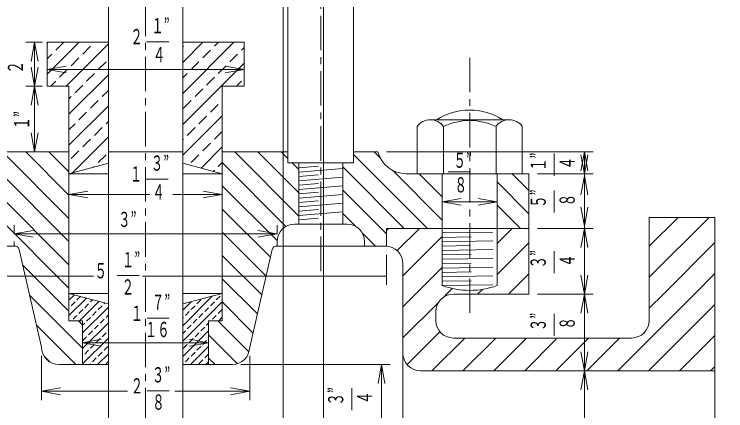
# Model space of a CAD drawing. Units: millimetres, scale not verified. Extents: x -820 to 820, y -580 to 580.
# Drawn here: x -511.7 to -305.4, y 131.4 to 246.4 of the extents above; entities that cross this region are included whole.
import ezdxf
from ezdxf.enums import TextEntityAlignment as Align

# ---------------------------------------------------------------- set-up
doc = ezdxf.new("R2010")
doc.units = ezdxf.units.MM
doc.header["$LTSCALE"] = 2
doc.linetypes.add('CHAIN1', pattern=[8, 5, -1, 1, -1])
for name, color, linetype, lineweight in [('0-0_0', 3, 'Continuous', 18), ('0-1_芯', 4, 'CHAIN1', 18), ('0-2_寸法', 2, 'Continuous', 18)]:
    doc.layers.add(name, color=color, linetype=linetype, lineweight=lineweight)
doc.styles.add('ＭＳ ゴシック', font='')
doc.styles.get('ＭＳ ゴシック').set_extended_font_data('MS Gothic')

msp = doc.modelspace()

# ---------------------------------------------------------------- linework, layer by layer
at = {"layer": '0-0_0'}
for p, q in [((-432.327, 203.297), (-432.327, 279.497)), ((-413.277, 203.297), (-413.277, 279.497)), ((-484.397, 125.739), (-484.397, 252.739)), ((-462.807, 125.739), (-462.807, 252.739)), ((-502.177, 225.522), (-502.177, 238.222)), ((-484.397, 238.222), (-502.177, 238.222)), ((-502.177, 237.938), (-501.893, 238.222)), ((-502.177, 228.957), (-492.912, 238.222)), ((-499.684, 235.941), (-497.439, 238.186)), ((-496.632, 225.522), (-484.397, 237.757)), ((-488.459, 238.186), (-488.422, 238.222)), ((-462.807, 238.222), (-445.027, 238.222)), ((-462.807, 232.406), (-456.991, 238.222)), ((-462.807, 223.426), (-448.011, 238.222)), ((-461.518, 238.186), (-461.481, 238.222)), ((-453.66, 237.063), (-452.501, 238.222)), ((-445.027, 225.522), (-445.027, 238.222)), ((-491.826, 234.818), (-489.581, 237.063)), ((-462.807, 236.897), (-462.64, 237.063)), ((-457.028, 233.696), (-454.783, 235.941)), ((-445.802, 235.941), (-445.027, 236.716)), ((-502.177, 233.448), (-500.806, 234.818)), ((-495.194, 231.451), (-492.949, 233.696)), ((-449.17, 232.573), (-446.925, 234.818)), ((-487.336, 230.328), (-485.091, 232.573)), ((-462.807, 214.446), (-445.027, 232.226)), ((-460.395, 230.328), (-458.15, 232.573)), ((-452.538, 229.206), (-450.293, 231.451)), ((-498.561, 228.083), (-496.316, 230.328)), ((-490.704, 226.961), (-488.459, 229.206)), ((-462.807, 227.916), (-461.518, 229.206)), ((-501.122, 225.522), (-499.684, 226.961)), ((-495.827, 217.347), (-484.397, 228.777)), ((-455.905, 225.838), (-453.66, 228.083)), ((-447.241, 225.522), (-445.802, 226.961)), ((-495.827, 225.522), (-502.177, 225.522)), ((-495.827, 157.489), (-495.827, 225.522)), ((-494.071, 223.593), (-491.826, 225.838)), ((-451.377, 225.522), (-445.027, 225.522)), ((-451.377, 157.489), (-451.377, 225.522)), ((-486.214, 222.471), (-484.397, 224.287)), ((-459.273, 222.471), (-457.028, 224.716)), ((-495.827, 221.837), (-495.194, 222.471)), ((-489.581, 219.103), (-487.336, 221.348)), ((-462.64, 219.103), (-460.395, 221.348)), ((-451.415, 221.348), (-451.377, 221.386)), ((-495.827, 208.367), (-484.397, 219.797)), ((-454.783, 217.98), (-452.538, 220.225)), ((-492.949, 215.735), (-490.704, 217.98)), ((-462.807, 205.466), (-451.377, 216.896)), ((-458.15, 214.613), (-455.905, 216.858)), ((-495.827, 212.857), (-494.071, 214.613)), ((-485.091, 214.613), (-484.397, 215.307)), ((-391.052, 215.795), (-368.192, 215.795)), ((-488.459, 211.245), (-486.214, 213.49)), ((-461.518, 211.245), (-459.273, 213.49)), ((-387.242, 213.838), (-387.242, 200.122)), ((-372.002, 213.838), (-372.002, 200.122)), ((-494.822, 200.392), (-484.397, 210.816)), ((-453.66, 210.123), (-451.415, 212.368)), ((-491.826, 207.878), (-489.581, 210.123)), ((-462.807, 209.956), (-462.64, 210.123)), ((-457.028, 206.755), (-454.783, 209)), ((-495.827, 206.472), (-514.877, 206.472)), ((-508.381, 206.472), (-495.827, 193.918)), ((-495.827, 200.653), (-501.646, 206.472)), ((-495.194, 204.51), (-492.949, 206.755)), ((-462.807, 206.472), (-484.397, 206.472)), ((-457.523, 201.769), (-451.377, 207.915)), ((-432.327, 206.472), (-451.377, 206.472)), ((-429.152, 187.86), (-447.765, 206.472)), ((-429.152, 194.595), (-441.03, 206.472)), ((-432.327, 204.505), (-434.294, 206.472)), ((-406.292, 206.472), (-413.277, 206.472)), ((-413.277, 206.472), (-406.292, 206.472)), ((-405.583, 204.702), (-407.354, 206.472)), ((-495.827, 187.183), (-514.877, 206.233)), ((-487.336, 203.387), (-485.091, 205.633)), ((-460.395, 203.387), (-458.15, 205.633)), ((-391.864, 184.247), (-413.277, 205.661)), ((-495.827, 180.448), (-518.052, 202.673)), ((-495.827, 200.122), (-484.397, 203.185)), ((-488.688, 202.035), (-488.459, 202.265)), ((-451.377, 200.122), (-462.807, 203.185)), ((-452.538, 202.265), (-451.377, 203.425)), ((-432.9, 184.872), (-451.377, 203.35)), ((-432.327, 203.297), (-413.277, 203.297)), ((-429.152, 201.33), (-431.119, 203.297)), ((-429.152, 185.517), (-429.152, 203.297)), ((-429.152, 201.824), (-423.467, 202.321)), ((-416.452, 185.517), (-416.452, 203.297)), ((-453.982, 200.82), (-453.66, 201.142)), ((-429.152, 200.568), (-416.452, 201.679)), ((-398.599, 184.247), (-416.452, 202.101)), ((-387.572, 186.691), (-402.027, 201.146)), ((-484.397, 200.122), (-495.827, 200.122)), ((-462.807, 200.122), (-451.377, 200.122)), ((-429.152, 199.313), (-423.467, 199.81)), ((-429.152, 198.057), (-416.452, 199.168)), ((-394.862, 200.122), (-398.072, 200.122)), ((-386.538, 200.122), (-394.862, 200.122)), ((-387.572, 193.426), (-394.268, 200.122)), ((-387.572, 200.122), (-387.572, 167.705)), ((-362.477, 200.122), (-378.31, 200.122)), ((-371.672, 200.122), (-371.672, 167.705)), ((-362.477, 195.272), (-367.328, 200.122)), ((-362.477, 184.247), (-362.477, 200.122)), ((-435.494, 180.731), (-451.377, 196.615)), ((-429.152, 196.802), (-423.467, 197.299)), ((-429.152, 195.546), (-416.452, 196.657)), ((-362.477, 188.537), (-371.672, 197.732)), ((-495.827, 173.713), (-518.052, 195.938)), ((-429.152, 194.291), (-423.467, 194.788)), ((-429.152, 193.035), (-416.452, 194.146)), ((-403.752, 182.665), (-416.452, 195.365)), ((-429.152, 191.78), (-423.467, 192.277)), ((-437.414, 175.916), (-451.377, 189.879)), ((-429.152, 190.524), (-416.452, 191.636)), ((-364.923, 184.247), (-371.672, 190.996)), ((-495.827, 166.977), (-518.052, 189.202)), ((-429.152, 189.269), (-423.467, 189.766)), ((-429.152, 188.013), (-416.452, 189.125)), ((-412.681, 184.859), (-416.452, 188.63)), ((-429.152, 186.758), (-423.467, 187.255)), ((-308.502, 187.422), (-327.552, 187.422)), ((-327.552, 157.577), (-327.552, 187.422)), ((-327.552, 179.076), (-319.206, 187.422)), ((-327.552, 170.096), (-310.226, 187.422)), ((-308.502, 47.722), (-308.502, 187.422)), ((-415.182, 185.517), (-430.422, 185.517)), ((-403.752, 179.158), (-403.752, 184.247)), ((-403.752, 183.698), (-403.203, 184.247)), ((-400.632, 177.839), (-394.223, 184.247)), ((-387.572, 184.217), (-379.216, 184.363)), ((-371.658, 184.247), (-371.672, 184.261)), ((-371.672, 179.857), (-367.282, 184.247)), ((-438.677, 170.444), (-451.377, 183.144)), ((-406.989, 179.167), (-410.761, 182.939)), ((-398.977, 170.513), (-387.572, 181.918)), ((-387.572, 182.947), (-372.942, 183.202)), ((-387.572, 181.677), (-379.216, 181.822)), ((-387.572, 180.406), (-372.942, 180.662)), ((-371.672, 170.877), (-362.477, 180.072)), ((-323.47, 165.197), (-308.502, 180.165)), ((-543.147, 179.167), (-511.552, 179.167)), ((-503.777, 149.869), (-510.314, 178.183)), ((-443.427, 149.869), (-436.89, 178.183)), ((-435.653, 179.167), (-404.057, 179.167)), ((-387.705, 179.134), (-379.349, 179.28)), ((-387.705, 177.864), (-372.942, 178.121)), ((-439.94, 164.972), (-451.377, 176.409)), ((-387.572, 176.596), (-379.216, 176.742)), ((-387.572, 175.326), (-372.942, 175.581)), ((-495.827, 160.242), (-509.277, 173.692)), ((-398.977, 87.092), (-398.977, 174.087)), ((-387.572, 174.055), (-379.216, 174.201)), ((-387.572, 172.785), (-372.942, 173.041)), ((-387.572, 171.515), (-379.216, 171.661)), ((-441.204, 159.5), (-451.377, 169.674)), ((-387.572, 170.245), (-372.942, 170.5)), ((-368.372, 165.197), (-362.477, 171.092)), ((-387.572, 168.975), (-379.216, 169.121)), ((-387.572, 167.705), (-372.942, 167.96)), ((-495.827, 165.439), (-484.397, 165.439)), ((-495.827, 165.439), (-484.397, 162.377)), ((-451.377, 165.439), (-462.807, 165.439)), ((-451.377, 165.439), (-462.807, 162.377)), ((-451.415, 165.221), (-451.377, 165.259)), ((-377.352, 165.197), (-375.948, 166.602)), ((-327.552, 161.115), (-323.47, 165.197)), ((-491.865, 149.545), (-507.256, 164.936)), ((-495.827, 163.465), (-494.27, 165.022)), ((-495.827, 158.975), (-490.729, 164.073)), ((-493.51, 163.538), (-492.5, 164.548)), ((-492.823, 157.489), (-487.188, 163.125)), ((-489.581, 162.976), (-488.958, 163.599)), ((-462.807, 156.074), (-454.198, 164.684)), ((-462.807, 160.564), (-460.331, 163.04)), ((-462.807, 151.584), (-451.377, 163.014)), ((-458.712, 162.415), (-457.589, 163.538)), ((-453.099, 163.538), (-451.976, 164.66)), ((-495.827, 161.22), (-495.755, 161.293)), ((-495.194, 161.854), (-494.071, 162.976)), ((-491.865, 153.957), (-484.397, 161.425)), ((-491.265, 161.293), (-490.142, 162.415)), ((-487.336, 160.731), (-486.214, 161.854)), ((-485.652, 162.415), (-485.417, 162.65)), ((-460.395, 160.731), (-459.273, 161.854)), ((-456.466, 160.17), (-455.344, 161.293)), ((-454.783, 161.854), (-453.66, 162.976)), ((-442.467, 154.028), (-451.377, 162.939)), ((-398.977, 152.552), (-388.608, 162.922)), ((-327.735, 142.972), (-308.502, 162.205)), ((-494.633, 157.925), (-493.51, 159.047)), ((-492.949, 159.609), (-491.826, 160.731)), ((-489.02, 159.047), (-487.897, 160.17)), ((-485.091, 158.486), (-484.397, 159.18)), ((-462.079, 159.047), (-460.957, 160.17)), ((-458.15, 158.486), (-457.028, 159.609)), ((-454.221, 157.925), (-453.099, 159.047)), ((-452.538, 159.609), (-451.415, 160.731)), ((-389.452, 157.577), (-389.452, 160.117)), ((-495.827, 157.489), (-491.865, 157.489)), ((-491.865, 156.28), (-493.074, 157.489)), ((-491.865, 144.789), (-491.865, 157.489)), ((-491.865, 149.467), (-484.397, 156.935)), ((-490.704, 157.364), (-489.581, 158.486)), ((-486.775, 156.802), (-485.652, 157.925)), ((-462.807, 158.319), (-462.64, 158.486)), ((-459.834, 156.802), (-458.712, 157.925)), ((-451.377, 157.489), (-455.34, 157.489)), ((-455.34, 144.789), (-455.34, 157.489)), ((-443.628, 148.454), (-452.663, 157.489)), ((-452.412, 157.489), (-451.377, 158.524)), ((-493.845, 144.789), (-505.234, 156.179)), ((-491.865, 156.202), (-491.265, 156.802)), ((-488.459, 155.119), (-487.336, 156.241)), ((-461.518, 155.119), (-460.395, 156.241)), ((-457.589, 154.557), (-456.466, 155.68)), ((-455.905, 156.241), (-455.34, 156.807)), ((-491.826, 151.751), (-490.704, 152.874)), ((-490.142, 153.435), (-489.02, 154.557)), ((-486.214, 152.874), (-485.091, 153.996)), ((-484.53, 154.557), (-484.397, 154.69)), ((-462.807, 147.094), (-455.34, 154.562)), ((-462.807, 153.829), (-462.079, 154.557)), ((-459.273, 152.874), (-458.15, 153.996)), ((-446.945, 145.036), (-455.34, 153.431)), ((-397.777, 144.773), (-388.252, 154.298)), ((-318.755, 142.972), (-308.502, 153.225)), ((-491.865, 144.977), (-484.397, 152.445)), ((-489.581, 149.506), (-488.459, 150.628)), ((-487.897, 151.19), (-486.775, 152.312)), ((-462.64, 149.506), (-461.518, 150.628)), ((-460.957, 151.19), (-459.834, 152.312)), ((-457.028, 150.628), (-455.905, 151.751)), ((-455.344, 152.312), (-455.34, 152.316)), ((-390.597, 142.972), (-381.072, 152.497)), ((-384.372, 152.497), (-332.632, 152.497)), ((-381.616, 142.972), (-372.091, 152.497)), ((-372.636, 142.972), (-363.111, 152.497)), ((-363.656, 142.972), (-354.511, 152.117)), ((-354.676, 142.972), (-345.151, 152.497)), ((-345.695, 142.972), (-336.17, 152.497)), ((-491.265, 147.822), (-490.142, 148.945)), ((-485.652, 148.945), (-484.53, 150.067)), ((-460.622, 144.789), (-455.34, 150.071)), ((-458.712, 148.945), (-457.589, 150.067)), ((-501.293, 145.502), (-503.064, 147.274)), ((-491.865, 147.222), (-491.826, 147.261)), ((-489.02, 145.577), (-487.897, 146.7)), ((-487.563, 144.789), (-484.397, 147.955)), ((-487.336, 147.261), (-486.214, 148.383)), ((-462.079, 145.577), (-460.957, 146.7)), ((-460.395, 147.261), (-459.273, 148.383)), ((-456.466, 146.7), (-455.344, 147.822)), ((-453.434, 144.789), (-455.34, 146.695)), ((-484.397, 144.789), (-498.697, 144.789)), ((-489.808, 144.789), (-489.581, 145.016)), ((-485.091, 145.016), (-484.397, 145.71)), ((-462.807, 144.849), (-462.64, 145.016)), ((-448.507, 144.789), (-462.807, 144.789)), ((-458.15, 145.016), (-457.028, 146.138)), ((-456.132, 144.789), (-455.34, 145.581)), ((-393.897, 142.972), (-308.502, 142.972)), ((-309.774, 142.972), (-308.502, 144.244))]:
    msp.add_line(p, q, dxfattribs=at)
for points in [[(-364.382, 213.838), (-364.382, 200.122), (-394.862, 200.122), (-394.862, 213.838)], [(-384.372, 165.197), (-362.477, 165.197), (-362.477, 184.247), (-403.752, 184.247)], [(-511.702, 180.437), (-511.702, 179.167), (-537.102, 179.167), (-537.102, 180.437)], [(-435.502, 180.437), (-435.502, 179.167), (-410.102, 179.167), (-410.102, 180.437)], [(-398.977, 161.533), (-395.312, 165.197), (-387.572, 172.937)], [(-336.715, 142.972), (-314.49, 165.197), (-308.502, 171.185)], [(-387.176, 164.353), (-386.332, 165.197), (-384.668, 166.862)]]:
    msp.add_lwpolyline(points, dxfattribs=at)
for radius in [63.5, 58.674]:
    msp.add_circle((-251.449, 293.95), radius, dxfattribs=at)
for centre, radius, start, end in [((-379.622, 200.667), 17.92, 57.58556, 122.41444), ((-391.052, 211.108), 4.688, 35.63076, 144.36924), ((-379.622, 197.619), 17.92, 64.83494, 115.16506), ((-368.192, 211.108), 4.688, 35.63076, 144.36924), ((-397.939, 208.79), 8.669, 195.50817, 269.12086), ((-430.422, 180.437), 5.08, 90, 180), ((-415.182, 180.437), 5.08, 0, 90), ((-511.552, 177.897), 1.27, 13, 90), ((-435.653, 177.897), 1.27, 90, 167), ((-404.057, 174.087), 5.08, 0, 90), ((-379.622, 189.686), 23.375, 250.11625, 289.88375), ((-384.372, 160.117), 5.08, 90, 180), ((-384.372, 157.577), 5.08, 180, 270), ((-332.632, 157.577), 5.08, 270, 0), ((-498.697, 149.869), 5.08, 180, 270), ((-448.507, 149.869), 5.08, 270, 0), ((-393.897, 148.052), 5.08, 180, 270)]:
    msp.add_arc(centre, radius, start, end, dxfattribs=at)
at = {"layer": '0-1_芯'}
for p, q in [((-473.602, -239.96), (-473.602, 442.946)), ((-422.802, 171.904), (-422.802, 325.599)), ((-379.622, 233.763), (-379.622, 158.88))]:
    msp.add_line(p, q, dxfattribs=at)
at = {"layer": '0-2_寸法'}
for p, q in [((-422.049, -16.457), (-422.049, 415.934)), ((-433.687, 252.739), (-433.687, 133.359)), ((-503.501, 238.222), (-508.319, 238.222)), ((-505.779, 238.222), (-506.751, 232.707)), ((-505.779, 238.222), (-505.779, 225.522)), ((-505.779, 238.222), (-504.806, 232.707)), ((-473.321, 238.403), (-466.909, 238.403)), ((-502.177, 230.331), (-496.662, 231.303)), ((-445.027, 230.331), (-450.542, 231.303)), ((-505.779, 225.522), (-506.751, 231.037)), ((-505.779, 225.522), (-504.806, 231.037)), ((-502.177, 230.331), (-445.027, 230.331)), ((-502.177, 230.331), (-496.662, 229.359)), ((-445.027, 230.331), (-450.542, 229.359)), ((-504.717, 225.522), (-508.319, 225.522)), ((-503.501, 225.522), (-508.319, 225.522)), ((-505.779, 225.522), (-506.751, 220.007)), ((-505.779, 206.472), (-505.779, 225.522)), ((-505.779, 225.522), (-504.806, 220.007)), ((-505.779, 217.902), (-505.779, 210.282)), ((-505.779, 206.472), (-506.751, 211.987)), ((-505.779, 206.472), (-504.806, 211.987)), ((-502.101, 206.472), (-508.319, 206.472)), ((-403.752, 206.472), (-343.843, 206.472)), ((-346.383, 206.472), (-347.356, 200.957)), ((-346.383, 200.122), (-346.383, 206.472)), ((-346.383, 206.472), (-345.411, 200.957)), ((-355.125, 199.564), (-355.125, 205.976)), ((-346.383, 200.122), (-347.356, 205.637)), ((-346.383, 200.122), (-345.411, 205.637)), ((-385.838, 200.669), (-379.426, 200.669)), ((-473.486, 198.569), (-467.074, 198.569)), ((-359.937, 200.122), (-343.843, 200.122)), ((-359.937, 200.122), (-343.843, 200.122)), ((-346.383, 199.487), (-347.356, 193.972)), ((-346.383, 200.122), (-346.383, 184.247)), ((-346.383, 191.867), (-346.383, 199.487)), ((-346.383, 199.487), (-345.411, 193.972)), ((-451.377, 196.675), (-451.377, 194.135)), ((-495.827, 194.135), (-490.312, 193.163)), ((-472.52, 194.135), (-495.827, 194.135)), ((-451.377, 194.135), (-465.689, 194.135)), ((-451.377, 194.135), (-456.892, 195.107)), ((-451.377, 194.135), (-456.892, 193.163)), ((-355.125, 188.875), (-355.125, 195.287)), ((-387.572, 192.012), (-382.058, 192.984)), ((-387.572, 192.012), (-371.672, 192.012)), ((-387.572, 192.012), (-382.058, 191.039)), ((-371.672, 192.012), (-377.187, 192.984)), ((-371.672, 192.012), (-377.187, 191.039)), ((-346.383, 192.502), (-346.383, 184.882)), ((-346.383, 184.882), (-347.356, 190.397)), ((-346.383, 184.882), (-345.411, 190.397)), ((-511.702, 182.709), (-506.187, 183.682)), ((-435.502, 182.709), (-441.017, 183.682)), ((-359.937, 184.247), (-343.843, 184.247)), ((-359.937, 184.247), (-343.843, 184.247)), ((-346.383, 184.247), (-347.356, 178.732)), ((-346.383, 165.197), (-346.383, 184.247)), ((-346.383, 184.247), (-345.411, 178.732)), ((-511.702, 182.709), (-506.187, 181.737)), ((-435.502, 182.709), (-441.017, 181.737)), ((-355.125, 171.3), (-355.125, 177.712)), ((-403.752, 176.627), (-403.752, 167.915)), ((-346.383, 176.627), (-346.383, 169.007)), ((-543.452, 170.455), (-488.763, 170.455)), ((-481.881, 170.576), (-475.469, 170.576)), ((-474.544, 170.455), (-403.752, 170.455)), ((-346.383, 165.197), (-347.356, 170.712)), ((-346.383, 165.197), (-345.411, 170.712)), ((-359.937, 165.197), (-343.843, 165.197)), ((-346.383, 165.197), (-347.356, 159.682)), ((-346.383, 165.197), (-346.383, 152.497)), ((-346.383, 165.197), (-345.411, 159.682)), ((-355.125, 153.118), (-355.125, 159.53)), ((-473.164, 158.235), (-466.752, 158.235)), ((-491.865, 151.139), (-486.35, 152.112)), ((-491.865, 151.139), (-455.34, 151.139)), ((-491.865, 151.139), (-486.35, 150.167)), ((-455.34, 151.139), (-460.855, 152.112)), ((-455.34, 151.139), (-460.855, 150.167)), ((-346.383, 152.497), (-346.383, 142.972)), ((-503.777, 147.329), (-503.777, 134.496)), ((-443.427, 147.329), (-443.427, 134.496)), ((-346.383, 142.972), (-347.356, 148.487)), ((-346.383, 142.972), (-345.411, 148.487)), ((-445.967, 144.789), (-402.652, 144.789)), ((-405.192, 144.789), (-406.164, 139.274)), ((-405.192, 144.789), (-405.192, 125.739)), ((-405.192, 144.789), (-404.219, 139.274)), ((-346.383, 142.972), (-347.356, 137.457)), ((-346.383, 142.972), (-345.411, 137.457)), ((-346.383, 92.172), (-346.383, 142.972)), ((-433.687, 125.739), (-433.687, 140.979)), ((-503.777, 137.036), (-498.263, 138.008)), ((-478.903, 137.036), (-503.777, 137.036)), ((-503.777, 137.036), (-498.263, 136.063)), ((-473.164, 137.188), (-466.752, 137.188)), ((-465.142, 137.036), (-443.427, 137.036)), ((-443.427, 137.036), (-448.942, 138.008)), ((-443.427, 137.036), (-448.942, 136.063)), ((-413.83, 131.548), (-413.83, 137.96))]:
    msp.add_line(p, q, dxfattribs=at)
for points in [[(-495.827, 196.675), (-495.827, 194.135), (-490.312, 195.107)], [(-511.702, 185.249), (-511.702, 182.709), (-435.502, 182.709), (-435.502, 185.249)]]:
    msp.add_lwpolyline(points, dxfattribs=at)

# ---------------------------------------------------------------- texts
at = {"layer": '0-2_寸法', "style": 'ＭＳ ゴシック', "width": 0.6}
for s, p in [('１”', (-471.949, 239.526)), ('２', (-478.033, 236.359)), ('４', (-471.501, 231.122)), ('５”', (-384.319, 200.519)), ('３”', (-472.114, 199.692)), ('１', (-478.198, 196.525)), ('８', (-384.018, 193.389)), ('４', (-471.666, 191.288)), ('３”', (-481.572, 183.347)), ('１”', (-480.509, 171.699)), ('５', (-488.412, 168.487)), ('２', (-480.551, 163.785)), ('７”', (-471.792, 159.358)), ('１', (-477.931, 156.145)), ('１６', (-473.842, 151.444)), ('３”', (-471.792, 138.311)), ('２', (-477.931, 135.099)), ('８', (-471.687, 130.397))]:
    msp.add_text(s, height=4.399, dxfattribs=at).set_placement(p, align=Align.BOTTOM_LEFT)
for s, p in [('２', (-507.829, 229.166)), ('１”', (-506.022, 212.961)), ('１”', (-356.249, 200.936)), ('４', (-347.845, 201.383)), ('５”', (-356.249, 190.247)), ('８', (-347.845, 190.695)), ('３”', (-356.249, 172.672)), ('４', (-347.845, 173.119)), ('３”', (-356.249, 154.49)), ('８', (-347.845, 154.938)), ('３”', (-414.953, 132.92)), ('４', (-406.549, 133.368))]:
    msp.add_text(s, height=4.399, rotation=90, dxfattribs=at).set_placement(p, align=Align.BOTTOM_LEFT)

doc.saveas('drawing.dxf')
